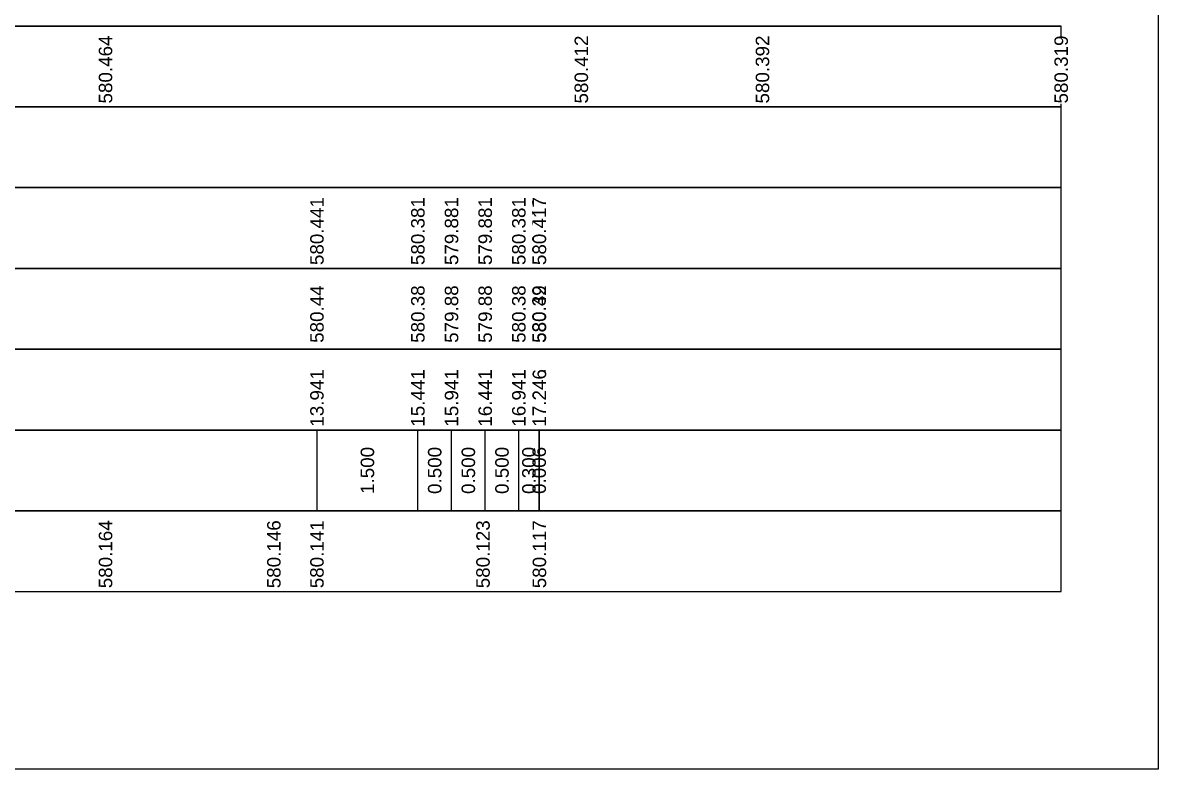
# Model space of a CAD drawing. Header units: millimetres. Extents: x 2762 to 3076, y 916 to 3305.
# Drawn here: x 2907.95 to 2924.82, y 1041.65 to 1052.73 of the extents above; entities that cross this region are included whole.
import ezdxf

# ---------------------------------------------------------------- set-up
doc = ezdxf.new("R2010")
doc.units = ezdxf.units.MM
doc.header["$LTSCALE"] = 2
doc.styles.add('C3D_Profil_Travers', font='romans.shx')

msp = doc.modelspace()

# ---------------------------------------------------------------- linework, layer by layer
at = {"color": 7, "linetype": 'Continuous', "lineweight": -3}
for p, q in [((2873.379, 1052.684), (2923.381, 1052.684)), ((2912.32, 1045.484), (2912.32, 1046.684)), ((2912.32, 1045.484), (2912.32, 1046.684)), ((2913.82, 1045.484), (2913.82, 1046.684)), ((2913.82, 1045.484), (2913.82, 1046.684)), ((2914.32, 1045.484), (2914.32, 1046.684)), ((2914.32, 1045.484), (2914.32, 1046.684)), ((2914.82, 1045.484), (2914.82, 1046.684)), ((2914.82, 1045.484), (2914.82, 1046.684)), ((2915.32, 1045.484), (2915.32, 1046.684)), ((2915.32, 1045.484), (2915.32, 1046.684)), ((2915.62, 1045.484), (2915.62, 1046.684)), ((2915.62, 1045.484), (2915.62, 1046.684)), ((2915.626, 1045.484), (2915.626, 1046.684))]:
    msp.add_line(p, q, dxfattribs=at)
for points in [[(2873.379, 1051.484), (2923.381, 1051.484), (2923.381, 1052.684), (2873.379, 1052.684)], [(2873.379, 1050.284), (2923.381, 1050.284), (2923.381, 1051.484), (2873.379, 1051.484)], [(2873.379, 1049.084), (2923.381, 1049.084), (2923.381, 1050.284), (2873.379, 1050.284)], [(2873.379, 1047.884), (2923.381, 1047.884), (2923.381, 1049.084), (2873.379, 1049.084)], [(2873.379, 1046.684), (2923.381, 1046.684), (2923.381, 1047.884), (2873.379, 1047.884)], [(2873.379, 1045.484), (2923.381, 1045.484), (2923.381, 1046.684), (2873.379, 1046.684)], [(2873.379, 1044.284), (2923.381, 1044.284), (2923.381, 1045.484), (2873.379, 1045.484)]]:
    msp.add_3dface(points, dxfattribs=at)

# ---------------------------------------------------------------- texts
at = {"color": 7, "linetype": 'Continuous', "lineweight": -3, "char_height": 0.2, "rotation": 90, "style": 'C3D_Profil_Travers'}
for s, insert, attachment_point in [('{\\fArial|b0|i0|c0|p34;580.44}', (2912.32, 1047.979), 4), ('{\\fArial|b0|i0|c0|p34;580.38}', (2913.82, 1047.979), 4), ('{\\fArial|b0|i0|c0|p34;579.88}', (2914.32, 1047.979), 4), ('{\\fArial|b0|i0|c0|p34;579.88}', (2914.82, 1047.979), 4), ('{\\fArial|b0|i0|c0|p34;580.38}', (2915.32, 1047.979), 4), ('{\\fArial|b0|i0|c0|p34;580.39}', (2915.62, 1047.979), 4), ('{\\fArial|b0|i0|c0|p34;580.42}', (2915.626, 1047.979), 4), ('{\\fArial|b0|i0|c0|p34;1.500}', (2913.07, 1046.084), 5), ('{\\fArial|b0|i0|c0|p34;0.500}', (2914.07, 1046.084), 5), ('{\\fArial|b0|i0|c0|p34;0.500}', (2914.57, 1046.084), 5), ('{\\fArial|b0|i0|c0|p34;0.500}', (2915.07, 1046.084), 5), ('{\\fArial|b0|i0|c0|p34;0.300}', (2915.47, 1046.084), 5), ('{\\fArial|b0|i0|c0|p34;0.006}', (2915.623, 1046.084), 5)]:
    msp.add_mtext(s, dxfattribs=dict(at, insert=insert, attachment_point=attachment_point))

# ---------------------------------------------------------------- next in the draw order: texts
at = {"color": 7, "linetype": 'Continuous', "lineweight": -3, "char_height": 0.2, "attachment_point": 4, "rotation": 90, "style": 'C3D_Profil_Travers', "bg_fill": 3, "box_fill_scale": 1.000375, "bg_fill_color": 256, "bg_fill_true_color": 13158600, "bg_fill_transparency": 0}
for s, insert, width in [('{\\fArial|b0|i0|c0|p34;580.464}', (2909.178, 1051.534), 0.99471), ('{\\fArial|b0|i0|c0|p34;580.412}', (2916.249, 1051.534), 0.99347), ('{\\fArial|b0|i0|c0|p34;580.392}', (2918.941, 1051.534), 0.99347), ('{\\fArial|b0|i0|c0|p34;580.319}', (2923.38, 1051.534), 0.99595), ('{\\fArial|b0|i0|c0|p34;580.441}', (2912.32, 1049.134), 0.95654), ('{\\fArial|b0|i0|c0|p34;580.381}', (2913.82, 1049.134), 0.95654), ('{\\fArial|b0|i0|c0|p34;579.881}', (2914.32, 1049.134), 0.95654), ('{\\fArial|b0|i0|c0|p34;579.881}', (2914.82, 1049.134), 0.95654), ('{\\fArial|b0|i0|c0|p34;580.381}', (2915.32, 1049.134), 0.95654), ('{\\fArial|b0|i0|c0|p34;580.393}', (2915.62, 1049.134), 0.99553), ('{\\fArial|b0|i0|c0|p34;\\C256;13.941}', (2912.32, 1046.734), 0.78058), ('{\\fArial|b0|i0|c0|p34;\\C256;15.441}', (2913.82, 1046.734), 0.78058), ('{\\fArial|b0|i0|c0|p34;\\C256;15.941}', (2914.32, 1046.734), 0.78058), ('{\\fArial|b0|i0|c0|p34;\\C256;16.441}', (2914.82, 1046.734), 0.78058), ('{\\fArial|b0|i0|c0|p34;\\C256;16.941}', (2915.32, 1046.734), 0.78058), ('{\\fArial|b0|i0|c0|p34;\\C256;17.241}', (2915.62, 1046.734), 0.78058), ('{\\fArial|b0|i0|c0|p34;580.164}', (2909.178, 1044.334), 0.99471), ('{\\fArial|b0|i0|c0|p34;580.146}', (2911.68, 1044.334), 0.99539), ('{\\fArial|b0|i0|c0|p34;580.141}', (2912.32, 1044.334), 0.95654), ('{\\fArial|b0|i0|c0|p34;580.123}', (2914.788, 1044.334), 0.99553), ('{\\fArial|b0|i0|c0|p34;580.117}', (2915.626, 1044.334), 0.99553)]:
    msp.add_mtext(s, dxfattribs=dict(at, insert=insert, width=width))

# ---------------------------------------------------------------- next in the draw order: texts
for s, insert, width in [('{\\fArial|b0|i0|c0|p34;580.417}', (2915.626, 1049.134), 0.99553), ('{\\fArial|b0|i0|c0|p34;\\C256;17.246}', (2915.626, 1046.734), 0.81944)]:
    msp.add_mtext(s, dxfattribs=dict(at, insert=insert, width=width))

# ---------------------------------------------------------------- next in the draw order: linework, layer by layer
msp.add_lwpolyline([(2865.388, 1071.145), (2924.822, 1071.145), (2924.822, 1041.645), (2865.388, 1041.645)], close=True)

doc.saveas('drawing.dxf')
